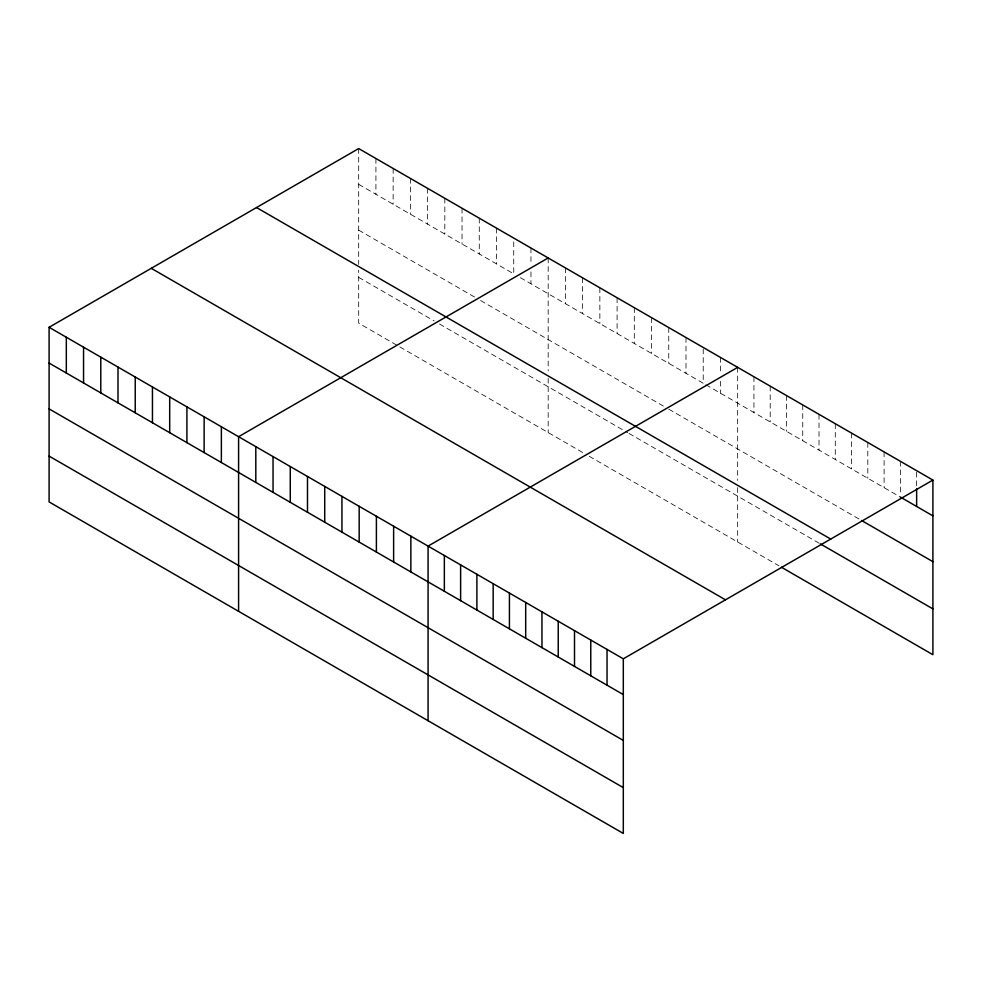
<?xml version="1.0" encoding="UTF-8"?>
<svg xmlns="http://www.w3.org/2000/svg" width="982" height="982" viewBox="0 0 982 982"><rect width="100%" height="100%" fill="white"/><g stroke="black" fill="none" stroke-linecap="round" stroke-linejoin="round"><path stroke-width="0.74" stroke-dasharray="4.91 3.68" d="M358.688 148.564L358.688 264.489M358.688 184.334L513.733 273.843L513.733 238.074M520.35 277.673L703.222 383.25L703.222 347.468M705.862 384.772L900.359 497.064M358.688 230.156L475.3 297.472M480.603 300.541L663.464 406.118M668.767 409.175L859.066 519.036M358.688 277.366L434.216 320.967M439.519 324.023L627.682 432.669M629.008 433.43L819.013 543.132M582.633 452.469L358.688 323.176L358.688 270.21M589.261 456.299L778.972 565.828M916.636 472.182L916.636 487.084M900.359 461.295L900.359 495.579M884.095 451.904L884.095 487.673M867.818 442.501L867.818 478.283M851.554 433.111L851.554 468.88M835.289 423.721L835.289 459.49M819.013 414.33L819.013 450.1M802.748 404.94L802.748 440.709M786.472 395.537L786.472 431.319M770.207 386.147L770.207 421.916M753.943 376.757L753.943 412.526M737.666 367.366L737.666 480.431M737.666 487.575L737.666 541.978M720.444 357.423L720.444 373.811M720.444 381.262L720.444 393.193M685.988 337.526L685.988 373.295M668.767 327.583L668.767 363.352M651.532 317.64L651.532 353.41M634.311 307.685L634.311 343.467M617.089 297.742L617.089 333.512M599.855 287.8L599.855 323.569M582.633 277.857L582.633 313.626M565.411 267.914L565.411 303.684M548.177 257.959L548.177 371.024M548.177 378.18L548.177 432.583M530.955 248.016L530.955 264.416M530.955 271.867L530.955 283.786M496.499 228.131L496.499 263.9M479.277 218.176L479.277 253.957M462.043 208.233L462.043 244.002M444.821 198.29L444.821 234.06M427.6 188.348L427.6 224.117M410.366 178.405L410.366 214.174M393.144 168.45L393.144 204.231M375.922 158.507L375.922 194.276"/><path stroke-width="1.47" d="M49.1 327.301L623.312 658.824L623.312 833.436L49.1 501.925L49.1 327.301L358.688 148.564L932.9 480.075L932.9 654.699L781.476 567.265M548.177 257.959L238.589 436.708L238.589 611.32M737.666 367.366L428.078 546.102L428.078 720.727M623.312 658.824L932.9 480.075M900.359 497.064L932.9 515.857M861.57 520.485L932.9 561.667M256.523 207.546L830.735 539.069M820.265 543.844L932.9 608.877M151.265 268.319L725.477 599.83M49.1 363.07L623.312 694.593M49.1 408.893L623.312 740.416M49.1 456.102L623.312 787.613M916.636 488.57L916.636 506.454M607.036 649.421L607.036 685.203M590.771 640.031L590.771 675.8M574.507 630.64L574.507 666.41M558.23 621.25L558.23 657.019M541.966 611.86L541.966 647.629M525.689 602.457L525.689 638.239M509.425 593.067L509.425 628.836M493.16 583.676L493.16 619.446M476.884 574.286L476.884 610.055M460.619 564.895L460.619 600.665M444.343 555.493L444.343 591.274M410.857 536.16L410.857 571.929M393.622 526.217L393.622 561.986M376.401 516.262L376.401 552.044M359.167 506.319L359.167 542.089M341.945 496.376L341.945 532.146M324.723 486.434L324.723 522.203M307.489 476.491L307.489 512.26M290.267 466.536L290.267 502.318M273.045 456.593L273.045 492.363M255.811 446.65L255.811 482.42M221.367 426.753L221.367 462.534M204.133 416.81L204.133 452.579M186.911 406.867L186.911 442.637M169.69 396.924L169.69 432.694M152.456 386.982L152.456 422.751M135.234 377.027L135.234 412.808M118 367.084L118 402.853M100.778 357.141L100.778 392.91M83.556 347.198L83.556 382.968M66.322 337.243L66.322 373.025"/></g></svg>
